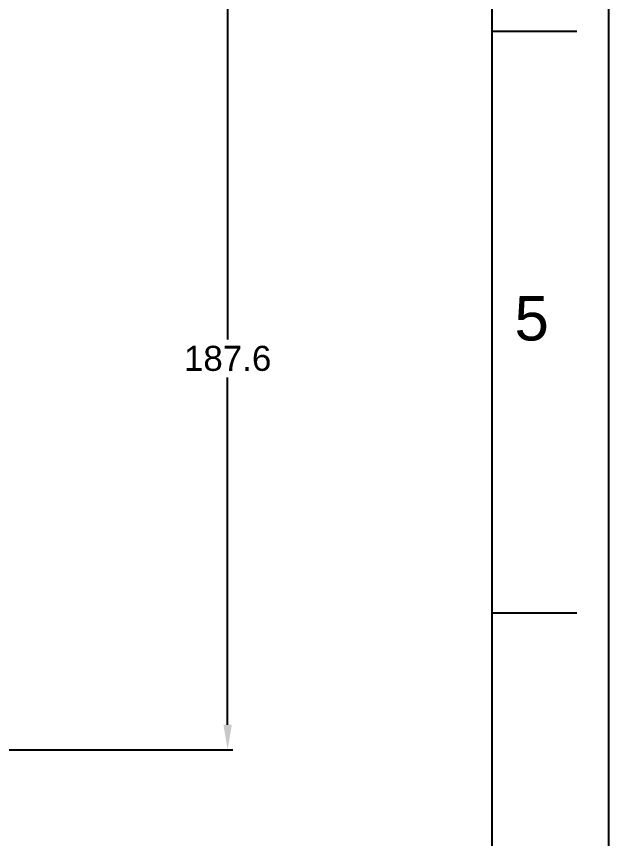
# Model space of a CAD drawing. Header units: millimetres. Extents: x 6330 to 7158, y 1153 to 2324.
# Drawn here: x 7016.4 to 7158.3, y 1545.1 to 1742.1 of the extents above; entities that cross this region are included whole.
import ezdxf

# ---------------------------------------------------------------- set-up
doc = ezdxf.new("R2010")
doc.units = ezdxf.units.MM
doc.layers.add('DIM', color=3, linetype='Continuous', lineweight=9)
doc.styles.get("Standard").update_dxf_attribs({"font": 'arial.ttf'})
doc.dimstyles.new('사본(2) STANDARD', dxfattribs={"dimscale": 0, "dimtxt": 4, "dimasz": 4, "dimexe": 1.25, "dimexo": 0.625, "dimgap": 1.5, "dimtad": 3, "dimtih": 1, "dimtoh": 1, "dimdec": 1, "dimzin": 9, "dimdsep": 46, "dimtxsty": 'Standard', "dimcen": 2.5, "dimclrd": 3, "dimclre": 3, "dimclrt": 4, "dimadec": 0, "dimazin": 0, "dimtfac": 1, "dimtdec": 1, "dimtmove": 0, "dimatfit": 3, "dimfxl": 1.25, "dimtfill": 1, "dimtolj": 1, "dimtzin": 0, "dimarcsym": 0})

# ---------------------------------------------------------------- blocks, each defined once
blk = doc.blocks.new('*D21')
at = {"layer": 'Defpoints', "color": 0, "transparency": 16777216}
for p in [(6986.93, 1753.89), (7013.19, 1566.32), (7067, 1566.32)]:
    blk.add_point(p, dxfattribs=at)
at = {"layer": 'DIM', "color": 3, "lineweight": -2, "transparency": 16777216}
for p, q in [((6987.56, 1753.89), (7068.25, 1753.89)), ((7067, 1747.89), (7067, 1664.67)), ((7067, 1572.32), (7067, 1655.54)), ((7013.82, 1566.32), (7068.25, 1566.32))]:
    blk.add_line(p, q, dxfattribs=at)
at = {"layer": 'DIM', "color": 3, "transparency": 16777216}
for points in [[(7066, 1747.89), (7068, 1747.89), (7067, 1753.89)], [(7066, 1572.32), (7068, 1572.32), (7067, 1566.32)]]:
    blk.add_solid(points, dxfattribs=at)
at = {"layer": 'DIM', "color": 4, "transparency": 16777216, "insert": (7067, 1660.11), "char_height": 6, "attachment_point": 5, "bg_fill": 3, "box_fill_scale": 1.1, "bg_fill_color": 256, "bg_fill_true_color": 13158600, "bg_fill_transparency": 0}
blk.add_mtext('\\A1;187.6', dxfattribs=at)

msp = doc.modelspace()

# ---------------------------------------------------------------- linework, layer by layer
at = {"color": 7, "linetype": 'Continuous'}
for p, q in [((7158.33, 2324.25), (7158.33, 1152.91)), ((7130.44, 1180.8), (7130.44, 2296.36)), ((7130.44, 1738.58), (7150.71, 1738.58)), ((7130.44, 1599.13), (7150.71, 1599.13))]:
    msp.add_line(p, q, dxfattribs=at)

# ---------------------------------------------------------------- texts
at = {"insert": (7139.9, 1669.67), "char_height": 10.63, "attachment_point": 5}
msp.add_mtext_dynamic_manual_height_columns('5', width=69.7226, gutter_width=17.43, heights=[0], dxfattribs=at)

# ---------------------------------------------------------------- dimensions: what is measured, and where the dimension line sits
at = {"layer": 'DIM'}
dim = msp.add_linear_dim(base=(7067, 1566.32), p1=(6986.93, 1753.89), p2=(7013.19, 1566.32), angle=90, dimstyle='사본(2) STANDARD', override={"dimscale": 1, "dimtxt": 6, "dimasz": 6, "dimtad": 0}, dxfattribs=at)
dim.commit()
dim.dimension.update_dxf_attribs({"geometry": '*D21', "text_midpoint": (7067, 1660.11)})

doc.saveas('drawing.dxf')
